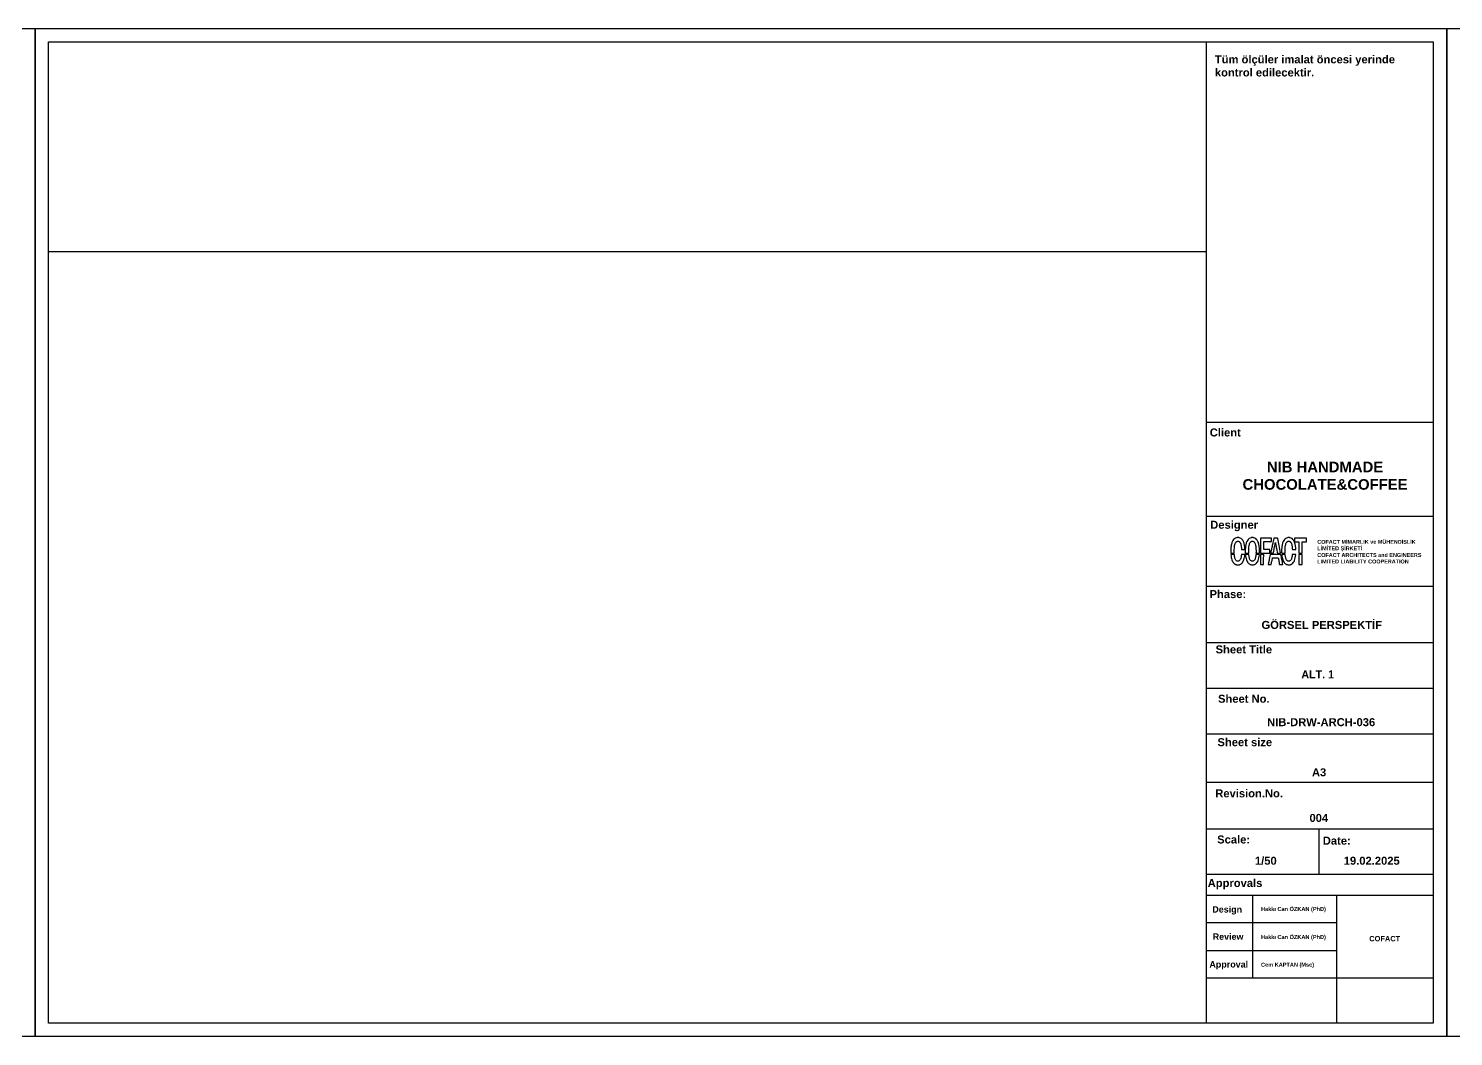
# Model space of a CAD drawing. Header units: millimetres. Extents: x 933584 to 974011, y 4545988 to 4553664.
# Drawn here: x 950901 to 953021, y 4546464 to 4547964 of the extents above; entities that cross this region are included whole.
import ezdxf

# ---------------------------------------------------------------- set-up
doc = ezdxf.new("R2010")
doc.units = ezdxf.units.MM
doc.layers.get('0').update_dxf_attribs({"color": 255})
doc.styles.add('Century Gothic_B_3', font='GOTHICB.TTF', dxfattribs={"height": 4})
picture_1 = doc.add_image_def('image3.png', size_in_pixel=(2560, 1707))

msp = doc.modelspace()

# ---------------------------------------------------------------- linework, layer by layer
at = {"color": 0}
for p, q in [((952991.47, 4547377.52), (952653.42, 4547377.52)), ((952991.47, 4547377.52), (952653.42, 4547377.52)), ((952991.47, 4547237.54), (952653.42, 4547237.54)), ((952991.47, 4547237.54), (952653.42, 4547237.54)), ((952991.47, 4547237.54), (952653.42, 4547237.54)), ((952991.47, 4547237.54), (952653.42, 4547237.54)), ((952991.47, 4547133.48), (952653.42, 4547133.48)), ((952653.42, 4547050.2), (952991.47, 4547050.2)), ((952991.47, 4546981.8), (952653.42, 4546981.8)), ((952991.47, 4546913.84), (952653.42, 4546913.84)), ((952991.47, 4546841.62), (952653.42, 4546841.62)), ((952991.47, 4546772.61), (952653.42, 4546772.61)), ((952820.89, 4546772.61), (952820.89, 4546704.89)), ((952991.47, 4546704.89), (952653.42, 4546704.89)), ((952991.47, 4546673.56), (952653.42, 4546673.56)), ((952722.27, 4546673.56), (952722.27, 4546550.8)), ((952847.26, 4546673.56), (952847.26, 4546599.96)), ((952653.42, 4546633.42), (952847.26, 4546633.42)), ((952847.26, 4546599.96), (952847.26, 4546483.84)), ((952653.42, 4546591.71), (952847.26, 4546591.71)), ((952991.47, 4546550.8), (952653.42, 4546550.8))]:
    msp.add_line(p, q, dxfattribs=at)
for points in [[(948811.47, 4547963.85), (950911.47, 4547963.85), (950911.47, 4546463.85), (948811.47, 4546463.85)], [(950911.47, 4547963.85), (953011.47, 4547963.85), (953011.47, 4546463.85), (950911.47, 4546463.85)], [(953011.47, 4547963.85), (955111.47, 4547963.85), (955111.47, 4546463.85), (953011.47, 4546463.85)], [(950931.47, 4547943.85), (952991.47, 4547943.85), (952991.47, 4546483.85), (950931.47, 4546483.85)], [(952734.1, 4547194.48), (952734.1, 4547183.34), (952741.16, 4547183.34), (952748.22, 4547183.34), (952748.22, 4547185.98), (952748.22, 4547188.61), (952743.64, 4547188.61), (952739.07, 4547188.61), (952739.07, 4547194.43), (952739.07, 4547200.24), (952744.79, 4547200.24), (952750.5, 4547200.24), (952750.5, 4547202.93), (952750.5, 4547205.61), (952742.3, 4547205.61), (952734.1, 4547205.61)], [(952784.91, 4547202.78), (952784.91, 4547199.95), (952788.14, 4547199.95), (952791.37, 4547199.95), (952791.37, 4547191.64), (952791.37, 4547183.34), (952793.86, 4547183.34), (952796.34, 4547183.34), (952796.34, 4547191.64), (952796.34, 4547199.95), (952799.62, 4547199.95), (952802.9, 4547199.95), (952802.9, 4547202.78), (952802.9, 4547205.61), (952793.91, 4547205.61), (952784.91, 4547205.61)], [(952734.1, 4547173.84), (952734.1, 4547166.34), (952736.56, 4547166.36), (952739.02, 4547166.39), (952739.04, 4547173.87), (952739.07, 4547181.35), (952736.58, 4547181.35), (952734.1, 4547181.35)], [(952791.39, 4547173.87), (952791.42, 4547166.39), (952793.88, 4547166.36), (952796.34, 4547166.33), (952796.34, 4547173.84), (952796.34, 4547181.35), (952793.86, 4547181.35), (952791.37, 4547181.35)]]:
    msp.add_lwpolyline(points, close=True, dxfattribs=at)
msp.add_lwpolyline([(952653.42, 4547943.86), (952653.42, 4546483.85)], dxfattribs=at)
for points in [[(952698.75, 4547206.1, 0.11064), (952695.65, 4547204.6, 0.089568), (952693.2, 4547201.82, 0.069833), (952691.45, 4547197.7, 0.037138), (952690.4, 4547192.26, 0.013582), (952690.25, 4547190.61, 0.005436), (952690.14, 4547188.34, 0.005261), (952690.08, 4547186.12, 0.017635), (952690.1, 4547184.66), (952690.17, 4547183.34), (952692.72, 4547183.34), (952695.27, 4547183.34), (952695.28, 4547186.35, -0.01557), (952695.44, 4547190.77, -0.027157), (952695.88, 4547194.4, -0.033018), (952696.57, 4547197.25, -0.079442), (952697.55, 4547199.19, -0.009072), (952697.84, 4547199.58, -0.030827), (952698.05, 4547199.82, -0.031813), (952698.29, 4547200.03, -0.010138), (952698.67, 4547200.31, -0.089655), (952699.42, 4547200.67, -0.05192), (952700.42, 4547200.83, -0.051218), (952701.44, 4547200.78, -0.076363), (952702.3, 4547200.51, -0.070873), (952703.1, 4547199.97, -0.052254), (952703.81, 4547199.17, -0.046256), (952704.42, 4547198.14, -0.033841), (952704.9, 4547196.91, -0.02482), (952705.26, 4547195.51, -0.012371), (952705.59, 4547193.71, -0.011745), (952705.85, 4547191.72, -0.011909), (952706.02, 4547189.73), (952706.09, 4547188.61), (952708.66, 4547188.61), (952711.23, 4547188.61), (952711.23, 4547189.03, 0.020953), (952711.19, 4547189.94, 0.004455), (952711.04, 4547191.52, 0.00493), (952710.86, 4547193.14, 0.011284), (952710.68, 4547194.37, 0.038093), (952709.55, 4547198.88, 0.067383), (952707.87, 4547202.32, 0.083303), (952705.64, 4547204.69, 0.099908), (952702.89, 4547206.02, 0.02201), (952702.45, 4547206.11, 0.020762), (952701.99, 4547206.17, 0.015695), (952701.43, 4547206.2, 0.005906), (952700.65, 4547206.2, 0.00548), (952700.04, 4547206.19, 0.006399), (952699.47, 4547206.17, 0.005718), (952698.99, 4547206.13, 0.038226)], [(952720.33, 4547206.1, 0.105194), (952717.36, 4547204.7, 0.087054), (952714.98, 4547202.14, 0.069549), (952713.23, 4547198.38, 0.038701), (952712.13, 4547193.43, 0.014261), (952711.89, 4547191.35, 0.008448), (952711.72, 4547188.85, 0.008433), (952711.64, 4547186.42, 0.018733), (952711.68, 4547184.57), (952711.75, 4547183.34), (952714.3, 4547183.34), (952716.85, 4547183.34), (952716.86, 4547186.35, -0.01557), (952717.01, 4547190.77, -0.027157), (952717.45, 4547194.4, -0.033018), (952718.15, 4547197.25, -0.079442), (952719.12, 4547199.19, -0.009072), (952719.42, 4547199.58, -0.030827), (952719.63, 4547199.82, -0.031813), (952719.87, 4547200.03, -0.010138), (952720.25, 4547200.31, -0.089655), (952721, 4547200.67, -0.05192), (952721.99, 4547200.83, -0.051218), (952723.02, 4547200.78, -0.076363), (952723.88, 4547200.51, -0.136443), (952725.39, 4547199.17, -0.067108), (952726.49, 4547196.83, -0.045937), (952727.23, 4547193.38, -0.018323), (952727.64, 4547188.56, -0.004967), (952727.68, 4547187.58, -0.003937), (952727.7, 4547186.52, -0.00398), (952727.71, 4547185.53, -0.009912), (952727.69, 4547184.81), (952727.63, 4547183.34), (952730.2, 4547183.34), (952732.78, 4547183.34), (952732.84, 4547184.61, 0.018366), (952732.87, 4547186.77, 0.009634), (952732.76, 4547189.46, 0.009631), (952732.55, 4547192.16, 0.017297), (952732.25, 4547194.36, 0.038062), (952731.13, 4547198.88, 0.067387), (952729.45, 4547202.32, 0.08333), (952727.22, 4547204.69, 0.099909), (952724.46, 4547206.02, 0.02201), (952724.02, 4547206.11, 0.020762), (952723.57, 4547206.17, 0.015695), (952723.01, 4547206.2, 0.005906), (952722.22, 4547206.2, 0.00548), (952721.62, 4547206.19, 0.006399), (952721.05, 4547206.17, 0.005718), (952720.57, 4547206.13, 0.038226)], [(952756.52, 4547199.03, 0.0000105), (952757.88, 4547191.73, 0.000084), (952759.08, 4547185.3, 0.003215), (952759.36, 4547183.86), (952759.47, 4547183.34), (952761.85, 4547183.34, 0.001355), (952762.76, 4547183.34, 0.00226), (952763.53, 4547183.35, 0.000206), (952764.21, 4547183.36, 0.409743), (952764.23, 4547183.38, 0.049641), (952764.22, 4547183.44, 0.000001), (952762.04, 4547194.29, 0.000006), (952759.89, 4547204.97, 0.007694), (952759.8, 4547205.39), (952759.75, 4547205.61), (952756.99, 4547205.61), (952754.23, 4547205.61), (952753.51, 4547202.31, -0.000077), (952752.13, 4547195.94, -0.000085), (952750.8, 4547189.78, -0.000009), (952749.51, 4547183.86, -0.006923), (952749.44, 4547183.57), (952749.39, 4547183.34), (952753.6, 4547183.34, 0.0001427), (952753.89, 4547184.92, 0.00034), (952754.15, 4547186.29, 0.000221), (952754.44, 4547187.87, -0.000266), (952755.27, 4547192.37, -0.000578), (952755.92, 4547195.83, -0.0000869)], [(952774.42, 4547206.1, 0.105194), (952771.45, 4547204.7, 0.087054), (952769.07, 4547202.14, 0.069549), (952767.32, 4547198.38, 0.038701), (952766.22, 4547193.43, 0.014261), (952765.99, 4547191.35, 0.008448), (952765.82, 4547188.85, 0.008433), (952765.73, 4547186.42, 0.018733), (952765.77, 4547184.57), (952765.84, 4547183.34), (952768.39, 4547183.34), (952770.94, 4547183.34), (952770.95, 4547186.35, -0.01557), (952771.1, 4547190.76, -0.027157), (952771.54, 4547194.4, -0.033018), (952772.24, 4547197.25, -0.079442), (952773.21, 4547199.19, -0.009072), (952773.51, 4547199.58, -0.030827), (952773.72, 4547199.82, -0.031813), (952773.96, 4547200.03, -0.010138), (952774.34, 4547200.31, -0.089655), (952775.09, 4547200.67, -0.05192), (952776.09, 4547200.83, -0.051218), (952777.11, 4547200.78, -0.076363), (952777.97, 4547200.51, -0.070873), (952778.77, 4547199.97, -0.052254), (952779.48, 4547199.17, -0.046256), (952780.08, 4547198.14, -0.033841), (952780.56, 4547196.91, -0.02482), (952780.93, 4547195.51, -0.012371), (952781.26, 4547193.71, -0.011745), (952781.52, 4547191.72, -0.011909), (952781.69, 4547189.73), (952781.75, 4547188.61), (952784.32, 4547188.61), (952786.9, 4547188.61), (952786.9, 4547189.03, 0.020953), (952786.86, 4547189.94, 0.004455), (952786.71, 4547191.52, 0.00493), (952786.52, 4547193.14, 0.011284), (952786.34, 4547194.37, 0.038093), (952785.22, 4547198.88, 0.067383), (952783.54, 4547202.32, 0.083303), (952781.31, 4547204.69, 0.099908), (952778.55, 4547206.02, 0.02201), (952778.11, 4547206.11, 0.020762), (952777.66, 4547206.17, 0.015695), (952777.1, 4547206.2, 0.005906), (952776.32, 4547206.2, 0.00548), (952775.71, 4547206.19, 0.006399), (952775.14, 4547206.17, 0.005718), (952774.66, 4547206.13, 0.038226)], [(952690.3, 4547180.63, 0.025038), (952690.86, 4547176.68, 0.036131), (952691.79, 4547173.27, 0.041565), (952693.04, 4547170.46, 0.063352), (952694.62, 4547168.3, 0.028049), (952695.43, 4547167.53, 0.034689), (952696.27, 4547166.91, 0.034905), (952697.18, 4547166.42, 0.029004), (952698.2, 4547166.03, 0.021923), (952698.68, 4547165.9, 0.031789), (952699.12, 4547165.83, 0.019677), (952699.69, 4547165.8, 0.003659), (952700.74, 4547165.79, 0.003627), (952701.78, 4547165.8, 0.019229), (952702.35, 4547165.83, 0.031747), (952702.77, 4547165.9, 0.024514), (952703.22, 4547166.02, 0.035022), (952704.4, 4547166.5, 0.037328), (952705.46, 4547167.12, 0.037367), (952706.42, 4547167.9, 0.035245), (952707.28, 4547168.83, 0.053473), (952708.66, 4547171, 0.03772), (952709.75, 4547173.68, 0.032588), (952710.56, 4547176.9, 0.021334), (952711.08, 4547180.68), (952711.14, 4547181.35), (952708.56, 4547181.35), (952705.97, 4547181.35), (952705.91, 4547180.68, -0.0074), (952705.81, 4547179.71, -0.005344), (952705.66, 4547178.63, -0.005411), (952705.5, 4547177.6, -0.010609), (952705.34, 4547176.78, -0.034422), (952704.64, 4547174.32, -0.07643), (952703.72, 4547172.62, -0.102726), (952702.52, 4547171.59, -0.109019), (952701.04, 4547171.14, -0.095932), (952699.43, 4547171.33, -0.113527), (952698.11, 4547172.11, -0.092498), (952697.08, 4547173.53, -0.04608), (952696.31, 4547175.63, -0.017297), (952696.02, 4547176.92, -0.007909), (952695.72, 4547178.63, -0.007223), (952695.48, 4547180.29, -0.03219), (952695.42, 4547181.26, 0.402781), (952695.38, 4547181.3, 0.001238), (952694.67, 4547181.33, 0.005463), (952693.83, 4547181.35, 0.003096), (952692.82, 4547181.35), (952690.23, 4547181.35)], [(952711.87, 4547180.63, 0.025038), (952712.44, 4547176.68, 0.036131), (952713.36, 4547173.27, 0.041565), (952714.62, 4547170.46, 0.063352), (952716.19, 4547168.3, 0.047265), (952717.59, 4547167.07, 0.06438), (952719.06, 4547166.27, 0.06177), (952720.73, 4547165.86, 0.039412), (952722.73, 4547165.77, 0.027569), (952724.15, 4547165.9, 0.048064), (952725.3, 4547166.18, 0.049711), (952726.35, 4547166.67, 0.031882), (952727.45, 4547167.43, 0.081131), (952729.37, 4547169.51, 0.052129), (952730.88, 4547172.42, 0.043307), (952731.98, 4547176.15, 0.026621), (952732.66, 4547180.68), (952732.72, 4547181.35), (952730.14, 4547181.35), (952727.55, 4547181.35), (952727.49, 4547180.68, -0.0074), (952727.38, 4547179.71, -0.005344), (952727.24, 4547178.63, -0.005411), (952727.07, 4547177.6, -0.010609), (952726.92, 4547176.78, -0.034422), (952726.22, 4547174.32, -0.07643), (952725.29, 4547172.62, -0.102726), (952724.1, 4547171.59, -0.109019), (952722.62, 4547171.14, -0.095932), (952721.01, 4547171.33, -0.113527), (952719.69, 4547172.1, -0.092498), (952718.66, 4547173.53, -0.04608), (952717.89, 4547175.63, -0.017297), (952717.6, 4547176.92, -0.007909), (952717.3, 4547178.63, -0.007223), (952717.06, 4547180.29, -0.03219), (952717, 4547181.26, 0.402781), (952716.96, 4547181.3, 0.001238), (952716.24, 4547181.33, 0.005463), (952715.41, 4547181.35, 0.003096), (952714.4, 4547181.35), (952711.8, 4547181.35)], [(952767.66, 4547166.34, 0.0000231), (952766.17, 4547173.77, 0.000048), (952764.77, 4547180.73, 0.022716), (952764.66, 4547181.18, 0.319618), (952764.52, 4547181.29, 0.005635), (952763.47, 4547181.33, 0.005119), (952761.64, 4547181.35, 0.000404), (952756.79, 4547181.35), (952748.96, 4547181.35), (952747.38, 4547174.02, -0.000063), (952746.77, 4547171.2, -0.000102), (952746.25, 4547168.79, -0.000015), (952745.78, 4547166.65, -0.0154076), (952745.7, 4547166.33), (952750.44, 4547166.39), (952751.31, 4547171.11, -0.000258), (952751.65, 4547172.94, -0.000401), (952751.95, 4547174.51, -0.000111), (952752.21, 4547175.88, -0.013635), (952752.24, 4547176.06), (952752.3, 4547176.28), (952756.55, 4547176.28), (952760.79, 4547176.28), (952761.43, 4547172.88, 0.000154), (952761.69, 4547171.46, 0.000145), (952761.96, 4547170.01, 0.000144), (952762.2, 4547168.73, 0.000507), (952762.36, 4547167.9), (952762.66, 4547166.34)], [(952765.96, 4547180.63, 0.025038), (952766.53, 4547176.68, 0.036131), (952767.45, 4547173.27, 0.041565), (952768.71, 4547170.46, 0.063352), (952770.28, 4547168.3, 0.047265), (952771.68, 4547167.07, 0.06438), (952773.15, 4547166.27, 0.06177), (952774.82, 4547165.86, 0.039412), (952776.83, 4547165.77, 0.027569), (952778.25, 4547165.9, 0.048064), (952779.39, 4547166.18, 0.049711), (952780.44, 4547166.67, 0.031882), (952781.54, 4547167.43, 0.081131), (952783.46, 4547169.51, 0.052129), (952784.97, 4547172.42, 0.043307), (952786.07, 4547176.15, 0.026621), (952786.75, 4547180.68), (952786.81, 4547181.35), (952784.23, 4547181.35), (952781.64, 4547181.35), (952781.58, 4547180.68, -0.0074), (952781.47, 4547179.71, -0.005344), (952781.33, 4547178.63, -0.005411), (952781.17, 4547177.6, -0.010609), (952781.01, 4547176.78, -0.034422), (952780.31, 4547174.32, -0.07643), (952779.38, 4547172.62, -0.102726), (952778.19, 4547171.59, -0.109019), (952776.71, 4547171.14, -0.095932), (952775.1, 4547171.33, -0.113527), (952773.78, 4547172.1, -0.092498), (952772.75, 4547173.53, -0.04608), (952771.98, 4547175.63, -0.017297), (952771.69, 4547176.92, -0.007909), (952771.39, 4547178.63, -0.007223), (952771.15, 4547180.29, -0.03219), (952771.09, 4547181.26, 0.402781), (952771.05, 4547181.3, 0.001238), (952770.34, 4547181.33, 0.005463), (952769.5, 4547181.35, 0.003096), (952768.49, 4547181.35), (952765.9, 4547181.35)]]:
    msp.add_lwpolyline(points, format="xyb", close=True, dxfattribs=at)

# ---------------------------------------------------------------- texts
at = {"color": 0, "attachment_point": 1, "line_spacing_factor": 0.984502, "style": 'Century Gothic_B_3'}
for s, insert, char_height, width in [('\\pxql;{\\fArial|b1|i0|c0|p34;Tüm ölçüler imalat öncesi yerinde kontrol edilecektir.}', (952666.46, 4547923.88), 11.9034, 324.3298), ('\\pxqr;{\\fArial|b1|i0|c0|p34;Client}', (952116.91, 4547368.66), 11.9034, 588.1338), ('\\pxqc;{\\fArial|b1|i0|c0|p34;NIB HANDMADE CHOCOLATE&COFFEE}', (952666.92, 4547319.26), 15.8192, 326.8702), ('\\pxqr;{\\fArial|b1|i0|c0|p34;Designer}', (952142.59, 4547231.33), 11.9034, 588.1338), ('{\\fFranklin Gothic Medium|b1|i0|c162|p34;COFACT MİMARLIK ve MÜHENDİSLİK}\\P{\\fFranklin Gothic Medium|b1|i0|c162|p34;LİMİTED ŞİRKETİ}', (952818.78, 4547202.86), 5.8729, 228.8091), ('\\pxql;{\\fFranklin Gothic Book|b1|i0|c162|p34;COFACT ARCHITECTS and ENGINEERS\\PLIMITED LIABILITY COOPERATION}', (952818.78, 4547183.27), 5.8729, 228.8091), ('\\pxqr;{\\fArial|b1|i0|c0|p34;Phase:}', (952124.92, 4547128.14), 11.9034, 588.1338), ('\\pxqr;{\\fArial|b1|i0|c0|p34;GÖRSEL PERSPEKTİF}', (952326.95, 4547082.3), 11.9034, 588.1338), ('\\pxqr;{\\fArial|b1|i0|c0|p34;Sheet Title}', (952163.47, 4547045.84), 11.9034, 588.1338), ('\\pxi-2,l3,qr,t3;ALT. 1', (952255.66, 4547008.69), 11.9034, 588.1338), ('\\pxqr;{\\fArial|b1|i0|c0|p34;Sheet No.}', (952159.68, 4546972.41), 11.9034, 588.1338), ('\\pxqr;{\\fArial|b1|i0|c0|p34;NIB-DRW-ARCH-036}', (952316.83, 4546937.56), 11.9034, 588.1338), ('\\pxqr;{\\fArial|b1|i0|c0|p34;Sheet size}', (952163.52, 4546907.76), 11.9034, 588.1338), ('\\pxqr;{\\fArial|b1|i0|c0|p34;A3}', (952244.02, 4546862.96), 11.9034, 588.1338), ('\\pxqr;{\\fArial|b1|i0|c0|p34;Revision.No.}', (952179.63, 4546831.68), 11.9034, 588.1338), ('\\pxqr;{\\fArial|b1|i0|c0|p34;00\\fArial|b1|i0|c162|p34;4}', (952246.83, 4546795.04), 11.9034, 588.1338), ('\\pxqr;{\\fArial|b1|i0|c0|p34;Scale:}', (952130.75, 4546762.99), 11.9034, 588.1338), ('\\pxqr;{\\fArial|b1|i0|c0|p34;Date:}', (952280.47, 4546761.2), 11.9034, 588.1338), ('\\pxqr;{\\fArial|b1|i0|c0|p34;1/50}', (952170.29, 4546731.37), 11.9034, 588.1338), ('\\pxqr;{\\fArial|b1|i0|c162|p34;19\\fArial|b1|i0|c0|p34;.02.202\\fArial|b1|i0|c162|p34;5}', (952353.31, 4546731.37), 11.9034, 588.1338), ('\\pxqr;{\\fArial|b1|i0|c0|p34;Approvals}', (952148.97, 4546698.22), 11.9034, 588.1338), ('\\pxqr;{\\fArial|b1|i0|c0|p34;Design}', (952118.77, 4546657.79), 9.5085, 588.1338), ('{\\fArial|b1|i0|c0|p34;\\W9.71336;   }{\\fArial|b1|i0|c0|p34;Hakkı Can ÖZKAN (PhD)}', (952667.8, 4546656.61), 5.9517, 163.4351), ('\\pxqr;{\\fArial|b1|i0|c0|p34;Review}', (952120.84, 4546617.27), 9.5085, 588.1338), ('{\\fArial|b1|i0|c0|p34;\\W9.71336;   }{\\fArial|b1|i0|c0|p34;Hakkı Can ÖZKAN (PhD)}', (952667.8, 4546614.9), 5.9517, 163.4351), ('\\pxqc;{\\fArial|b1|i0|c0|p34;COFACT}', (952755.71, 4546613.42), 7.9096, 326.8702), ('\\pxqr;{\\fArial|b1|i0|c0|p34;Approval}', (952127.75, 4546575.99), 9.5085, 588.1338), ('{\\W9.71336;\\fArial|b1|i0|c0|p34;   \\W1;Cem KAPTAN (Msc)}', (952667.8, 4546573.69), 5.9517, 163.4351)]:
    msp.add_mtext(s, dxfattribs=dict(at, insert=insert, char_height=char_height, width=width))

# ---------------------------------------------------------------- pictures from other files: only their frames are drawn
image = msp.add_image(picture_1, insert=(950931.47, 4546483.85), size_in_units=(1721.95, 1148.19), rotation=0)
image.dxf.flags = 7

doc.saveas('drawing.dxf')
